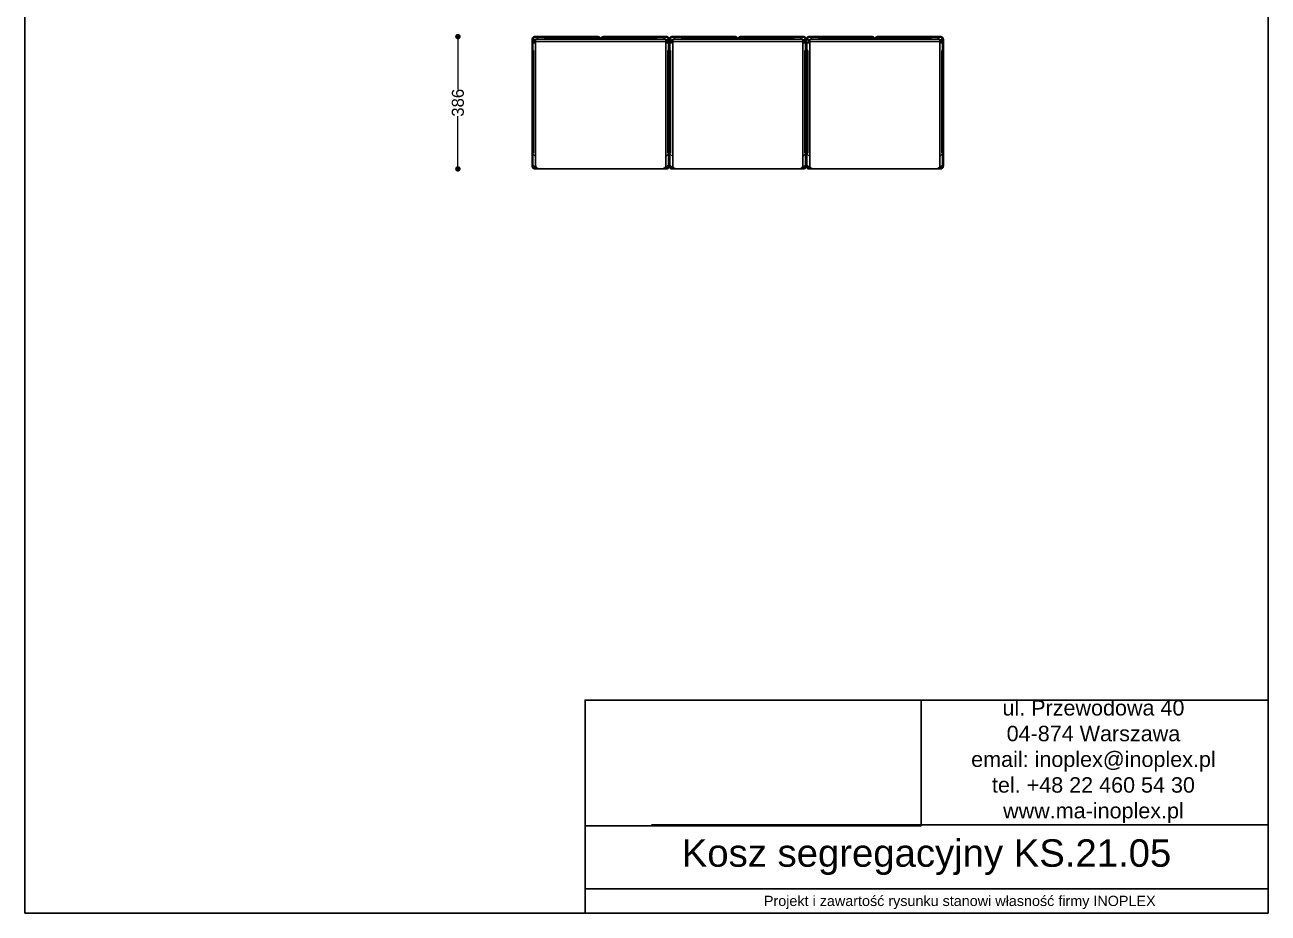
# Model space of a CAD drawing. Header units: millimetres. Extents: x 10782 to 23587, y 24555 to 29687.
# Drawn here: x 10782 to 14411, y 24555 to 27147 of the extents above; entities that cross this region are included whole.
import ezdxf

# ---------------------------------------------------------------- set-up
doc = ezdxf.new("R2010")
doc.units = ezdxf.units.MM
doc.header["$LTSCALE"] = 3
doc.layers.add('DomyÅ›lny', color=7, linetype='Continuous')
doc.styles.get("Standard").update_dxf_attribs({"font": 'arial.ttf'})
doc.dimstyles.new('MATEUSZ', dxfattribs={"dimtxt": 35, "dimasz": 16, "dimexe": 0.18, "dimexo": 0.0625, "dimgap": 0.09, "dimtad": 0, "dimdec": 0, "dimdsep": 46, "dimtxsty": 'Standard', "dimblk": 'DOT', "dimcen": 0.09, "dimse1": 1, "dimse2": 1, "dimadec": 0, "dimazin": 0, "dimtfac": 1, "dimtdec": 0, "dimtofl": 0, "dimtmove": 0, "dimatfit": 3, "dimfxl": 1, "dimtolj": 1, "dimtzin": 0, "dimlwd": 9, "dimlwe": 9, "dimarcsym": 0})
picture_1 = doc.add_image_def('image1.jpg', size_in_pixel=(1896, 709))

# ---------------------------------------------------------------- blocks, each defined once
blk = doc.blocks.new('_Dot')
at = {"color": 0, "linetype": 'ByBlock', "lineweight": -2}
blk.add_line((-0.5, 0), (-1, 0), dxfattribs=at)
at = {"color": 0, "linetype": 'ByBlock', "const_width": 0.5}
blk.add_lwpolyline([(-0.25, 0, 1), (0.25, 0, 1)], format="xyb", close=True, dxfattribs=at)
blk = doc.blocks.new('*D57')
at = {"color": 0, "lineweight": 9, "transparency": 16777216}
for p, q in [((12046.1, 27096.6), (12046.1, 26958.4)), ((12046.1, 26742.6), (12046.1, 26880.9))]:
    blk.add_line(p, q, dxfattribs=at)
at = {"layer": 'Defpoints', "color": 0, "transparency": 16777216}
for p in [(12046.1, 27112.6), (12270.7, 27112.6), (12283, 26726.6)]:
    blk.add_point(p, dxfattribs=at)
at = {"color": 0, "lineweight": 9, "transparency": 16777216, "xscale": 16, "yscale": 16, "zscale": 16}
for p, rotation in [((12046.1, 27112.6), 90), ((12046.1, 26726.6), 270)]:
    blk.add_blockref('_Dot', p, dxfattribs=dict(at, rotation=rotation))
at = {"color": 0, "transparency": 16777216, "insert": (12046.1, 26919.6), "char_height": 35, "attachment_point": 5, "rotation": 90}
blk.add_mtext('\\A1;386', dxfattribs=at)

msp = doc.modelspace()

# ---------------------------------------------------------------- linework, layer by layer
for p, q in [((14411, 24812.3), (12610.9, 24812.3)), ((14410.7, 24625.6), (12417.1, 24625.6))]:
    msp.add_line(p, q)
for points in [[(10782.2, 24555.1), (10782.2, 29687.3), (14411, 29687.3), (14411, 24555.1)], [(12417.1, 24555.1), (14411, 24555.1), (14411, 25176.8), (12417.1, 25176.8)]]:
    msp.add_lwpolyline(points, close=True)
at = {"layer": 'DomyÅ›lny'}
for p, q in [((12270.7, 27112.6), (12452.2, 27112.6)), ((12413, 27110.6), (12270.7, 27110.6)), ((12281.1, 27110.6), (12275.3, 27104.8)), ((12298, 27108.6), (12298, 27110.6)), ((12298, 27108.6), (12455.2, 27108.6)), ((12413, 27110.6), (12452.2, 27110.6)), ((12452.2, 27112.6), (12452.2, 27110.6)), ((12455.2, 27112.6), (12455.2, 27110.6)), ((12455.2, 27110.6), (12455.2, 27112.6)), ((12455.2, 27110.6), (12455.2, 27108.6)), ((12455.2, 27110.6), (12455.2, 27104.8)), ((12470.7, 27112.6), (12470.7, 27110.6)), ((12470.7, 27110.6), (12470.7, 27112.6)), ((12470.7, 27108.6), (12470.7, 27110.6)), ((12470.7, 27104.8), (12470.7, 27110.6)), ((12470.7, 27108.6), (12628, 27108.6)), ((12473.7, 27112.6), (12473.7, 27110.6)), ((12473.7, 27112.6), (12655.2, 27112.6)), ((12513, 27110.6), (12473.7, 27110.6)), ((12513, 27110.6), (12655.2, 27110.6)), ((12628, 27110.6), (12628, 27108.6)), ((12644.8, 27110.6), (12650.6, 27104.8)), ((12670.7, 27112.6), (12852.2, 27112.6)), ((12813, 27110.6), (12670.7, 27110.6)), ((12681.1, 27110.6), (12675.3, 27104.8)), ((12698, 27108.6), (12698, 27110.6)), ((12698, 27108.6), (12855.2, 27108.6)), ((12813, 27110.6), (12852.2, 27110.6)), ((12852.2, 27112.6), (12852.2, 27110.6)), ((12855.2, 27110.6), (12855.2, 27112.6)), ((12855.2, 27112.6), (12855.2, 27110.6)), ((12855.2, 27110.6), (12855.2, 27108.6)), ((12855.2, 27110.6), (12855.2, 27104.8)), ((12870.7, 27112.6), (12870.7, 27110.6)), ((12870.7, 27110.6), (12870.7, 27112.6)), ((12870.7, 27108.6), (12870.7, 27110.6)), ((12870.7, 27104.8), (12870.7, 27110.6)), ((12870.7, 27108.6), (13028, 27108.6)), ((12873.7, 27112.6), (13055.2, 27112.6)), ((12873.7, 27112.6), (12873.7, 27110.6)), ((12913, 27110.6), (12873.7, 27110.6)), ((12913, 27110.6), (13055.2, 27110.6)), ((13028, 27110.6), (13028, 27108.6)), ((13044.8, 27110.6), (13050.6, 27104.8)), ((13070.7, 27112.6), (13252.2, 27112.6)), ((13213, 27110.6), (13070.7, 27110.6)), ((13081.1, 27110.6), (13075.3, 27104.8)), ((13098, 27108.6), (13098, 27110.6)), ((13098, 27108.6), (13255.2, 27108.6)), ((13213, 27110.6), (13252.2, 27110.6)), ((13252.2, 27112.6), (13252.2, 27110.6)), ((13255.2, 27112.6), (13255.2, 27110.6)), ((13255.2, 27110.6), (13255.2, 27112.6)), ((13255.2, 27110.6), (13255.2, 27108.6)), ((13255.2, 27110.6), (13255.2, 27104.8)), ((13270.7, 27112.6), (13270.7, 27110.6)), ((13270.7, 27110.6), (13270.7, 27112.6)), ((13270.7, 27108.6), (13270.7, 27110.6)), ((13270.7, 27104.8), (13270.7, 27110.6)), ((13270.7, 27108.6), (13428, 27108.6)), ((13273.7, 27112.6), (13455.2, 27112.6)), ((13273.7, 27112.6), (13273.7, 27110.6)), ((13313, 27110.6), (13273.7, 27110.6)), ((13313, 27110.6), (13455.2, 27110.6)), ((13428, 27110.6), (13428, 27108.6)), ((13444.8, 27110.6), (13450.6, 27104.8)), ((12263, 27104.8), (12265, 27104.8)), ((12263, 26734.3), (12263, 27099)), ((12263, 27099), (12265, 27099)), ((12270, 27104), (12265, 27104)), ((12265, 27099), (12265, 26734.3)), ((12270, 27094), (12265, 27094)), ((12265, 27072.5), (12267, 27072.5)), ((12267, 27072.5), (12267, 26772.5)), ((12270, 27102), (12273, 27102)), ((12273, 27096), (12270, 27096)), ((12273, 27104.8), (12653, 27104.8)), ((12273, 27098.2), (12273, 26737)), ((12273, 27098.2), (12653, 27098.2)), ((12653, 27102), (12656, 27102)), ((12653, 27098.2), (12653, 26737)), ((12656, 27096), (12653, 27096)), ((12656, 27104), (12661, 27104)), ((12661, 27094), (12656, 27094)), ((12659, 27072.5), (12659, 26772.5)), ((12661, 27072.5), (12659, 27072.5)), ((12661, 27104.8), (12663, 27104.8)), ((12661, 27099), (12661, 26734.3)), ((12661, 27099), (12663, 27099)), ((12663, 27104.8), (12665, 27104.8)), ((12663, 26734.3), (12663, 27099)), ((12663, 26734.3), (12663, 27099)), ((12663, 27099), (12665, 27099)), ((12670, 27104), (12665, 27104)), ((12665, 27099), (12665, 26734.3)), ((12670, 27094), (12665, 27094)), ((12665, 27072.5), (12667, 27072.5)), ((12667, 27072.5), (12667, 26772.5)), ((12670, 27102), (12673, 27102)), ((12673, 27096), (12670, 27096)), ((12673, 27104.8), (13053, 27104.8)), ((12673, 27098.2), (12673, 26737)), ((12673, 27098.2), (13053, 27098.2)), ((13053, 27102), (13056, 27102)), ((13053, 27098.2), (13053, 26737)), ((13056, 27096), (13053, 27096)), ((13056, 27104), (13061, 27104)), ((13061, 27094), (13056, 27094)), ((13061, 27072.5), (13059, 27072.5)), ((13059, 27072.5), (13059, 26772.5)), ((13061, 27104.8), (13063, 27104.8)), ((13061, 27099), (13061, 26734.3)), ((13061, 27099), (13063, 27099)), ((13063, 27104.8), (13065, 27104.8)), ((13063, 26734.3), (13063, 27099)), ((13063, 27099), (13065, 27099)), ((13063, 26734.3), (13063, 27099)), ((13070, 27104), (13065, 27104)), ((13065, 27099), (13065, 26734.3)), ((13070, 27094), (13065, 27094)), ((13065, 27072.5), (13067, 27072.5)), ((13067, 27072.5), (13067, 26772.5)), ((13070, 27102), (13073, 27102)), ((13073, 27096), (13070, 27096)), ((13073, 27104.8), (13453, 27104.8)), ((13073, 27098.2), (13073, 26737)), ((13073, 27098.2), (13453, 27098.2)), ((13453, 27102), (13456, 27102)), ((13453, 27098.2), (13453, 26737)), ((13456, 27096), (13453, 27096)), ((13456, 27104), (13461, 27104)), ((13461, 27094), (13456, 27094)), ((13461, 27072.5), (13459, 27072.5)), ((13459, 27072.5), (13459, 26772.5)), ((13461, 27104.8), (13463, 27104.8)), ((13461, 27099), (13461, 26734.3)), ((13461, 27099), (13463, 27099)), ((13463, 26734.3), (13463, 27099)), ((13463, 26734.3), (13463, 27099)), ((12267, 26772.5), (12265, 26772.5)), ((12265, 26770.8), (12273, 26762.8)), ((12661, 26770.8), (12653, 26762.8)), ((12659, 26772.5), (12661, 26772.5)), ((12667, 26772.5), (12665, 26772.5)), ((12665, 26770.8), (12673, 26762.8)), ((13061, 26770.8), (13053, 26762.8)), ((13059, 26772.5), (13061, 26772.5)), ((13067, 26772.5), (13065, 26772.5)), ((13065, 26770.8), (13073, 26762.8)), ((13461, 26770.8), (13453, 26762.8)), ((13459, 26772.5), (13461, 26772.5)), ((12265, 26738.9), (12275.2, 26728.6)), ((12270.7, 26733.1), (12270.7, 26728.6)), ((12270.7, 26728.6), (12277.7, 26728.6)), ((12307, 26726.6), (12270.7, 26726.6)), ((12273, 26737), (12273, 26736.5)), ((12643, 26727.2), (12283, 26727.2)), ((12283, 26727.2), (12283, 26726.6)), ((12283, 26726.6), (12643, 26726.6)), ((12618.9, 26726.6), (12655.2, 26726.6)), ((12643, 26727.2), (12643, 26726.6)), ((12655.2, 26728.6), (12648.2, 26728.6)), ((12661, 26738.9), (12650.7, 26728.6)), ((12653, 26737), (12653, 26736.5)), ((12655.2, 26733.1), (12655.2, 26728.6)), ((12665, 26738.9), (12675.2, 26728.6)), ((12670.7, 26733.1), (12670.7, 26728.6)), ((12670.7, 26728.6), (12677.7, 26728.6)), ((12707, 26726.6), (12670.7, 26726.6)), ((12673, 26737), (12673, 26736.5)), ((13043, 26727.2), (12683, 26727.2)), ((12683, 26727.2), (12683, 26726.6)), ((12683, 26726.6), (13043, 26726.6)), ((13018.9, 26726.6), (13055.2, 26726.6)), ((13043, 26727.2), (13043, 26726.6)), ((13055.2, 26728.6), (13048.2, 26728.6)), ((13061, 26738.9), (13050.7, 26728.6)), ((13053, 26737), (13053, 26736.5)), ((13055.2, 26733.1), (13055.2, 26728.6)), ((13065, 26738.9), (13075.2, 26728.6)), ((13070.7, 26733.1), (13070.7, 26728.6)), ((13070.7, 26728.6), (13077.7, 26728.6)), ((13107, 26726.6), (13070.7, 26726.6)), ((13073, 26737), (13073, 26736.5)), ((13083, 26727.2), (13083, 26726.6)), ((13443, 26727.2), (13083, 26727.2)), ((13083, 26726.6), (13443, 26726.6)), ((13418.9, 26726.6), (13455.2, 26726.6)), ((13443, 26727.2), (13443, 26726.6)), ((13455.2, 26728.6), (13448.2, 26728.6)), ((13461, 26738.9), (13450.7, 26728.6)), ((13453, 26737), (13453, 26736.5)), ((13455.2, 26733.1), (13455.2, 26728.6))]:
    msp.add_line(p, q, dxfattribs=at)
for points in [[(12263, 27104.8, 0), (12263, 27105.6, 0), (12263.1, 27106.4, 0), (12263.3, 27107.1, 0), (12263.6, 27107.8, 0), (12263.9, 27108.5, 0), (12264.3, 27109.2, 0), (12264.8, 27109.8, 0), (12265.3, 27110.4, 0), (12265.8, 27110.9, 0), (12266.5, 27111.3, 0), (12267.1, 27111.7, 0), (12267.8, 27112, 0), (12268.5, 27112.3, 0), (12269.2, 27112.5, 0), (12270, 27112.6, 0), (12270.7, 27112.6, 0)], [(12265, 27104.8, 0), (12265, 27105.4, 0), (12265.1, 27106, 0), (12265.2, 27106.5, 0), (12265.4, 27107.1, 0), (12265.7, 27107.6, 0), (12266, 27108.1, 0), (12266.3, 27108.5, 0), (12266.7, 27109, 0), (12267.1, 27109.3, 0), (12267.6, 27109.7, 0), (12268.1, 27109.9, 0), (12268.6, 27110.2, 0), (12269.1, 27110.4, 0), (12269.6, 27110.5, 0), (12270.2, 27110.6, 0), (12270.7, 27110.6, 0)], [(12455.2, 27112.6, 0), (12455.2, 27112.6, 0), (12455.2, 27112.6, 0), (12455.2, 27112.6, 0), (12455.2, 27112.6, 0), (12455.2, 27112.6, 0), (12455.2, 27112.6, 0), (12455.2, 27112.6, 0), (12455.2, 27112.6, 0), (12455.2, 27112.6, 0), (12455.2, 27112.6, 0), (12455.2, 27112.6, 0), (12455.2, 27112.6, 0), (12455.2, 27112.6, 0), (12455.1, 27112.6, 0), (12454.8, 27112.6, 0), (12452.2, 27112.6, 0)], [(12452.2, 27110.6, 0), (12455.2, 27110.6, 0)], [(12455.2, 27112.6, 0), (12456, 27112.6, 0), (12456.7, 27112.4, 0), (12457.5, 27112.3, 0), (12458.2, 27112, 0), (12458.9, 27111.7, 0), (12459.6, 27111.3, 0), (12460.2, 27110.8, 0), (12460.7, 27110.3, 0), (12461.2, 27109.7, 0), (12461.7, 27109.1, 0), (12462.1, 27108.4, 0), (12462.4, 27107.8, 0), (12462.6, 27107.1, 0), (12462.8, 27106.3, 0), (12462.9, 27105.6, 0), (12463, 27104.8, 0)], [(12455.2, 27110.6, 0), (12455.8, 27110.6, 0), (12456.4, 27110.5, 0), (12456.9, 27110.3, 0), (12457.4, 27110.1, 0), (12458, 27109.9, 0), (12458.4, 27109.6, 0), (12458.9, 27109.3, 0), (12459.3, 27108.9, 0), (12459.7, 27108.4, 0), (12460, 27108, 0), (12460.3, 27107.5, 0), (12460.5, 27107, 0), (12460.7, 27106.5, 0), (12460.9, 27105.9, 0), (12460.9, 27105.4, 0), (12461, 27104.8, 0)], [(12470.7, 27112.6, 0), (12469.9, 27112.6, 0), (12469.2, 27112.4, 0), (12468.4, 27112.3, 0), (12467.7, 27112, 0), (12467, 27111.7, 0), (12466.4, 27111.3, 0), (12465.8, 27110.8, 0), (12465.2, 27110.3, 0), (12464.7, 27109.7, 0), (12464.2, 27109.1, 0), (12463.9, 27108.4, 0), (12463.5, 27107.8, 0), (12463.3, 27107.1, 0), (12463.1, 27106.3, 0), (12463, 27105.6, 0), (12463, 27104.8, 0)], [(12470.7, 27110.6, 0), (12470.1, 27110.6, 0), (12469.6, 27110.5, 0), (12469, 27110.3, 0), (12468.5, 27110.1, 0), (12468, 27109.9, 0), (12467.5, 27109.6, 0), (12467, 27109.3, 0), (12466.6, 27108.9, 0), (12466.2, 27108.4, 0), (12465.9, 27108, 0), (12465.6, 27107.5, 0), (12465.4, 27107, 0), (12465.2, 27106.5, 0), (12465.1, 27105.9, 0), (12465, 27105.4, 0), (12465, 27104.8, 0)], [(12473.7, 27112.6, 0), (12470.7, 27112.6, 0)], [(12470.7, 27110.6, 0), (12470.7, 27110.6, 0), (12470.7, 27110.6, 0), (12470.7, 27110.6, 0), (12470.7, 27110.6, 0), (12470.7, 27110.6, 0), (12470.7, 27110.6, 0), (12470.7, 27110.6, 0), (12470.7, 27110.6, 0), (12470.7, 27110.6, 0), (12470.7, 27110.6, 0), (12470.7, 27110.6, 0), (12470.7, 27110.6, 0), (12470.7, 27110.6, 0), (12470.8, 27110.6, 0), (12471.1, 27110.6, 0), (12473.7, 27110.6, 0)], [(12663, 27104.8, 0), (12662.9, 27105.6, 0), (12662.8, 27106.4, 0), (12662.6, 27107.1, 0), (12662.4, 27107.8, 0), (12662, 27108.5, 0), (12661.6, 27109.2, 0), (12661.2, 27109.8, 0), (12660.6, 27110.4, 0), (12660.1, 27110.9, 0), (12659.5, 27111.3, 0), (12658.8, 27111.7, 0), (12658.1, 27112, 0), (12657.4, 27112.3, 0), (12656.7, 27112.5, 0), (12655.9, 27112.6, 0), (12655.2, 27112.6, 0)], [(12661, 27104.8, 0), (12660.9, 27105.4, 0), (12660.8, 27106, 0), (12660.7, 27106.5, 0), (12660.5, 27107.1, 0), (12660.3, 27107.6, 0), (12660, 27108.1, 0), (12659.6, 27108.5, 0), (12659.2, 27109, 0), (12658.8, 27109.3, 0), (12658.4, 27109.7, 0), (12657.9, 27109.9, 0), (12657.4, 27110.2, 0), (12656.8, 27110.4, 0), (12656.3, 27110.5, 0), (12655.8, 27110.6, 0), (12655.2, 27110.6, 0)], [(12663, 27104.8, 0), (12663, 27105.6, 0), (12663.1, 27106.4, 0), (12663.3, 27107.1, 0), (12663.6, 27107.8, 0), (12663.9, 27108.5, 0), (12664.3, 27109.2, 0), (12664.8, 27109.8, 0), (12665.3, 27110.4, 0), (12665.8, 27110.9, 0), (12666.5, 27111.3, 0), (12667.1, 27111.7, 0), (12667.8, 27112, 0), (12668.5, 27112.3, 0), (12669.2, 27112.5, 0), (12670, 27112.6, 0), (12670.7, 27112.6, 0)], [(12665, 27104.8, 0), (12665, 27105.4, 0), (12665.1, 27106, 0), (12665.2, 27106.5, 0), (12665.4, 27107.1, 0), (12665.7, 27107.6, 0), (12666, 27108.1, 0), (12666.3, 27108.5, 0), (12666.7, 27109, 0), (12667.1, 27109.3, 0), (12667.6, 27109.7, 0), (12668.1, 27109.9, 0), (12668.6, 27110.2, 0), (12669.1, 27110.4, 0), (12669.6, 27110.5, 0), (12670.2, 27110.6, 0), (12670.7, 27110.6, 0)], [(12855.2, 27112.6, 0), (12855.2, 27112.6, 0), (12855.2, 27112.6, 0), (12855.2, 27112.6, 0), (12855.2, 27112.6, 0), (12855.2, 27112.6, 0), (12855.2, 27112.6, 0), (12855.2, 27112.6, 0), (12855.2, 27112.6, 0), (12855.2, 27112.6, 0), (12855.2, 27112.6, 0), (12855.2, 27112.6, 0), (12855.2, 27112.6, 0), (12855.2, 27112.6, 0), (12855.2, 27112.6, 0), (12855.1, 27112.6, 0), (12854.8, 27112.6, 0), (12852.2, 27112.6, 0)], [(12852.2, 27110.6, 0), (12855.2, 27110.6, 0)], [(12855.2, 27112.6, 0), (12856, 27112.6, 0), (12856.7, 27112.4, 0), (12857.5, 27112.3, 0), (12858.2, 27112, 0), (12858.9, 27111.7, 0), (12859.6, 27111.3, 0), (12860.2, 27110.8, 0), (12860.7, 27110.3, 0), (12861.2, 27109.7, 0), (12861.7, 27109.1, 0), (12862.1, 27108.4, 0), (12862.4, 27107.8, 0), (12862.6, 27107.1, 0), (12862.8, 27106.3, 0), (12862.9, 27105.6, 0), (12863, 27104.8, 0)], [(12855.2, 27110.6, 0), (12855.8, 27110.6, 0), (12856.4, 27110.5, 0), (12856.9, 27110.3, 0), (12857.4, 27110.1, 0), (12858, 27109.9, 0), (12858.4, 27109.6, 0), (12858.9, 27109.3, 0), (12859.3, 27108.9, 0), (12859.7, 27108.4, 0), (12860, 27108, 0), (12860.3, 27107.5, 0), (12860.5, 27107, 0), (12860.7, 27106.5, 0), (12860.9, 27105.9, 0), (12860.9, 27105.4, 0), (12861, 27104.8, 0)], [(12870.7, 27112.6, 0), (12869.9, 27112.6, 0), (12869.2, 27112.4, 0), (12868.4, 27112.3, 0), (12867.7, 27112, 0), (12867, 27111.7, 0), (12866.4, 27111.3, 0), (12865.8, 27110.8, 0), (12865.2, 27110.3, 0), (12864.7, 27109.7, 0), (12864.2, 27109.1, 0), (12863.9, 27108.4, 0), (12863.5, 27107.8, 0), (12863.3, 27107.1, 0), (12863.1, 27106.3, 0), (12863, 27105.6, 0), (12863, 27104.8, 0)], [(12870.7, 27110.6, 0), (12870.1, 27110.6, 0), (12869.6, 27110.5, 0), (12869, 27110.3, 0), (12868.5, 27110.1, 0), (12868, 27109.9, 0), (12867.5, 27109.6, 0), (12867, 27109.3, 0), (12866.6, 27108.9, 0), (12866.2, 27108.4, 0), (12865.9, 27108, 0), (12865.6, 27107.5, 0), (12865.4, 27107, 0), (12865.2, 27106.5, 0), (12865.1, 27105.9, 0), (12865, 27105.4, 0), (12865, 27104.8, 0)], [(12873.7, 27112.6, 0), (12870.7, 27112.6, 0)], [(12870.7, 27110.6, 0), (12870.7, 27110.6, 0), (12870.7, 27110.6, 0), (12870.7, 27110.6, 0), (12870.7, 27110.6, 0), (12870.7, 27110.6, 0), (12870.7, 27110.6, 0), (12870.7, 27110.6, 0), (12870.7, 27110.6, 0), (12870.7, 27110.6, 0), (12870.7, 27110.6, 0), (12870.7, 27110.6, 0), (12870.7, 27110.6, 0), (12870.7, 27110.6, 0), (12870.7, 27110.6, 0), (12870.8, 27110.6, 0), (12871.1, 27110.6, 0), (12873.7, 27110.6, 0)], [(13063, 27104.8, 0), (13062.9, 27105.6, 0), (13062.8, 27106.4, 0), (13062.6, 27107.1, 0), (13062.4, 27107.8, 0), (13062, 27108.5, 0), (13061.6, 27109.2, 0), (13061.2, 27109.8, 0), (13060.6, 27110.4, 0), (13060.1, 27110.9, 0), (13059.5, 27111.3, 0), (13058.8, 27111.7, 0), (13058.1, 27112, 0), (13057.4, 27112.3, 0), (13056.7, 27112.5, 0), (13055.9, 27112.6, 0), (13055.2, 27112.6, 0)], [(13061, 27104.8, 0), (13060.9, 27105.4, 0), (13060.8, 27106, 0), (13060.7, 27106.5, 0), (13060.5, 27107.1, 0), (13060.3, 27107.6, 0), (13060, 27108.1, 0), (13059.6, 27108.5, 0), (13059.2, 27109, 0), (13058.8, 27109.3, 0), (13058.4, 27109.7, 0), (13057.9, 27109.9, 0), (13057.4, 27110.2, 0), (13056.8, 27110.4, 0), (13056.3, 27110.5, 0), (13055.8, 27110.6, 0), (13055.2, 27110.6, 0)], [(13063, 27104.8, 0), (13063, 27105.6, 0), (13063.1, 27106.4, 0), (13063.3, 27107.1, 0), (13063.6, 27107.8, 0), (13063.9, 27108.5, 0), (13064.3, 27109.2, 0), (13064.8, 27109.8, 0), (13065.3, 27110.4, 0), (13065.8, 27110.9, 0), (13066.5, 27111.3, 0), (13067.1, 27111.7, 0), (13067.8, 27112, 0), (13068.5, 27112.3, 0), (13069.2, 27112.5, 0), (13070, 27112.6, 0), (13070.7, 27112.6, 0)], [(13065, 27104.8, 0), (13065, 27105.4, 0), (13065.1, 27106, 0), (13065.2, 27106.5, 0), (13065.4, 27107.1, 0), (13065.7, 27107.6, 0), (13066, 27108.1, 0), (13066.3, 27108.5, 0), (13066.7, 27109, 0), (13067.1, 27109.3, 0), (13067.6, 27109.7, 0), (13068.1, 27109.9, 0), (13068.6, 27110.2, 0), (13069.1, 27110.4, 0), (13069.6, 27110.5, 0), (13070.2, 27110.6, 0), (13070.7, 27110.6, 0)], [(13255.2, 27112.6, 0), (13255.2, 27112.6, 0), (13255.2, 27112.6, 0), (13255.2, 27112.6, 0), (13255.2, 27112.6, 0), (13255.2, 27112.6, 0), (13255.2, 27112.6, 0), (13255.2, 27112.6, 0), (13255.2, 27112.6, 0), (13255.2, 27112.6, 0), (13255.2, 27112.6, 0), (13255.2, 27112.6, 0), (13255.2, 27112.6, 0), (13255.2, 27112.6, 0), (13255.2, 27112.6, 0), (13255.1, 27112.6, 0), (13254.8, 27112.6, 0), (13252.2, 27112.6, 0)], [(13252.2, 27110.6, 0), (13255.2, 27110.6, 0)], [(13255.2, 27112.6, 0), (13256, 27112.6, 0), (13256.7, 27112.4, 0), (13257.5, 27112.3, 0), (13258.2, 27112, 0), (13258.9, 27111.7, 0), (13259.6, 27111.3, 0), (13260.2, 27110.8, 0), (13260.7, 27110.3, 0), (13261.2, 27109.7, 0), (13261.7, 27109.1, 0), (13262.1, 27108.4, 0), (13262.4, 27107.8, 0), (13262.6, 27107.1, 0), (13262.8, 27106.3, 0), (13262.9, 27105.6, 0), (13263, 27104.8, 0)], [(13255.2, 27110.6, 0), (13255.8, 27110.6, 0), (13256.4, 27110.5, 0), (13256.9, 27110.3, 0), (13257.4, 27110.1, 0), (13258, 27109.9, 0), (13258.4, 27109.6, 0), (13258.9, 27109.3, 0), (13259.3, 27108.9, 0), (13259.7, 27108.4, 0), (13260, 27108, 0), (13260.3, 27107.5, 0), (13260.5, 27107, 0), (13260.7, 27106.5, 0), (13260.9, 27105.9, 0), (13260.9, 27105.4, 0), (13261, 27104.8, 0)], [(13270.7, 27112.6, 0), (13269.9, 27112.6, 0), (13269.2, 27112.4, 0), (13268.4, 27112.3, 0), (13267.7, 27112, 0), (13267, 27111.7, 0), (13266.4, 27111.3, 0), (13265.8, 27110.8, 0), (13265.2, 27110.3, 0), (13264.7, 27109.7, 0), (13264.2, 27109.1, 0), (13263.9, 27108.4, 0), (13263.5, 27107.8, 0), (13263.3, 27107.1, 0), (13263.1, 27106.3, 0), (13263, 27105.6, 0), (13263, 27104.8, 0)], [(13270.7, 27110.6, 0), (13270.1, 27110.6, 0), (13269.6, 27110.5, 0), (13269, 27110.3, 0), (13268.5, 27110.1, 0), (13268, 27109.9, 0), (13267.5, 27109.6, 0), (13267, 27109.3, 0), (13266.6, 27108.9, 0), (13266.2, 27108.4, 0), (13265.9, 27108, 0), (13265.6, 27107.5, 0), (13265.4, 27107, 0), (13265.2, 27106.5, 0), (13265.1, 27105.9, 0), (13265, 27105.4, 0), (13265, 27104.8, 0)], [(13273.7, 27112.6, 0), (13270.7, 27112.6, 0)], [(13270.7, 27110.6, 0), (13270.7, 27110.6, 0), (13270.7, 27110.6, 0), (13270.7, 27110.6, 0), (13270.7, 27110.6, 0), (13270.7, 27110.6, 0), (13270.7, 27110.6, 0), (13270.7, 27110.6, 0), (13270.7, 27110.6, 0), (13270.7, 27110.6, 0), (13270.7, 27110.6, 0), (13270.7, 27110.6, 0), (13270.7, 27110.6, 0), (13270.7, 27110.6, 0), (13270.7, 27110.6, 0), (13270.8, 27110.6, 0), (13271.1, 27110.6, 0), (13273.7, 27110.6, 0)], [(13463, 27104.8, 0), (13462.9, 27105.6, 0), (13462.8, 27106.4, 0), (13462.6, 27107.1, 0), (13462.4, 27107.8, 0), (13462, 27108.5, 0), (13461.6, 27109.2, 0), (13461.2, 27109.8, 0), (13460.6, 27110.4, 0), (13460.1, 27110.9, 0), (13459.5, 27111.3, 0), (13458.8, 27111.7, 0), (13458.1, 27112, 0), (13457.4, 27112.3, 0), (13456.7, 27112.5, 0), (13455.9, 27112.6, 0), (13455.2, 27112.6, 0)], [(13461, 27104.8, 0), (13460.9, 27105.4, 0), (13460.8, 27106, 0), (13460.7, 27106.5, 0), (13460.5, 27107.1, 0), (13460.3, 27107.6, 0), (13460, 27108.1, 0), (13459.6, 27108.5, 0), (13459.2, 27109, 0), (13458.8, 27109.3, 0), (13458.4, 27109.7, 0), (13457.9, 27109.9, 0), (13457.4, 27110.2, 0), (13456.8, 27110.4, 0), (13456.3, 27110.5, 0), (13455.8, 27110.6, 0), (13455.2, 27110.6, 0)], [(13455.2, 27110.6, 0), (13455.8, 27110.6, 0), (13456.4, 27110.5, 0), (13456.9, 27110.3, 0), (13457.4, 27110.1, 0), (13458, 27109.9, 0), (13458.4, 27109.6, 0), (13458.9, 27109.3, 0), (13459.3, 27108.9, 0), (13459.7, 27108.4, 0), (13460, 27108, 0), (13460.3, 27107.5, 0), (13460.5, 27107, 0), (13460.7, 27106.5, 0), (13460.9, 27105.9, 0), (13460.9, 27105.4, 0), (13461, 27104.8, 0)], [(12263, 27104.8, 0), (12263, 27104.8, 0), (12263, 27104.8, 0), (12263, 27104.8, 0), (12263, 27104.8, 0), (12263, 27104.8, 0), (12263, 27104.8, 0), (12263, 27104.8, 0), (12263, 27104.8, 0), (12263, 27104.8, 0), (12263, 27104.8, 0), (12263, 27104.8, 0), (12263, 27104.8, 0), (12263, 27104.8, 0), (12263, 27104.6, 0), (12263, 27103.1, 0), (12263, 27099, 0)], [(12265, 27099, 0), (12265, 27104.8, 0)], [(12270, 27104, 0), (12270, 27104, 0), (12270, 27104, 0), (12270, 27104, 0), (12270, 27104, 0), (12270, 27104, 0), (12270, 27104, 0), (12270, 27104, 0), (12270, 27104, 0), (12270, 27104, 0), (12270, 27104, 0), (12270, 27104, 0), (12270, 27104, 0), (12270, 27104, 0), (12270, 27103.8, 0), (12270, 27103, 0), (12270, 27097, 0), (12270, 27094.1, 0), (12270, 27094, 0), (12270, 27094, 0), (12270, 27094, 0), (12270, 27094, 0), (12270, 27094, 0), (12270, 27094, 0), (12270, 27094, 0), (12270, 27094, 0), (12270, 27094, 0), (12270, 27094, 0), (12270, 27094, 0), (12270, 27094, 0), (12270, 27094, 0), (12270, 27094, 0), (12270, 27094, 0), (12270, 27094, 0), (12270, 27094, 0), (12270, 27094, 0), (12270, 27094, 0), (12270, 27094.1, 0), (12270, 27094.1, 0), (12270, 27094.3, 0), (12270, 27096, 0)], [(12270, 27102, 0), (12270, 27104, 0)], [(12273, 27104.8, 0), (12273, 27104.8, 0), (12273, 27104.8, 0), (12273, 27104.8, 0), (12273, 27104.8, 0), (12273, 27104.8, 0), (12273, 27104.8, 0), (12273, 27104.8, 0), (12273, 27104.8, 0), (12273, 27104.8, 0), (12273, 27104.8, 0), (12273, 27104.8, 0), (12273, 27104.8, 0), (12273, 27104.8, 0), (12273, 27104.8, 0), (12273, 27104.6, 0), (12273, 27104, 0), (12273, 27098.2, 0)], [(12653, 27098.2, 0), (12653, 27104.8, 0)], [(12656, 27104, 0), (12656, 27104, 0), (12656, 27104, 0), (12656, 27104, 0), (12656, 27104, 0), (12656, 27104, 0), (12656, 27104, 0), (12656, 27104, 0), (12656, 27104, 0), (12656, 27104, 0), (12656, 27104, 0), (12656, 27104, 0), (12656, 27104, 0), (12656, 27104, 0), (12656, 27103.8, 0), (12656, 27103, 0), (12656, 27097, 0), (12656, 27094.1, 0), (12656, 27094, 0), (12656, 27094, 0), (12656, 27094, 0), (12656, 27094, 0), (12656, 27094, 0), (12656, 27094, 0), (12656, 27094, 0), (12656, 27094, 0), (12656, 27094, 0), (12656, 27094, 0), (12656, 27094, 0), (12656, 27094, 0), (12656, 27094, 0), (12656, 27094, 0), (12656, 27094, 0), (12656, 27094, 0), (12656, 27094, 0), (12656, 27094, 0), (12656, 27094, 0), (12656, 27094.1, 0), (12656, 27094.1, 0), (12656, 27094.3, 0), (12656, 27096, 0)], [(12656, 27102, 0), (12656, 27104, 0)], [(12661, 27104.8, 0), (12661, 27104.8, 0), (12661, 27104.8, 0), (12661, 27104.8, 0), (12661, 27104.8, 0), (12661, 27104.8, 0), (12661, 27104.8, 0), (12661, 27104.8, 0), (12661, 27104.8, 0), (12661, 27104.8, 0), (12661, 27104.8, 0), (12661, 27104.8, 0), (12661, 27104.8, 0), (12661, 27104.8, 0), (12661, 27104.8, 0), (12661, 27104.6, 0), (12661, 27103.1, 0), (12661, 27099, 0)], [(12663, 27099, 0), (12663, 27104.8, 0)], [(12663, 27104.8, 0), (12663, 27104.8, 0), (12663, 27104.8, 0), (12663, 27104.8, 0), (12663, 27104.8, 0), (12663, 27104.8, 0), (12663, 27104.8, 0), (12663, 27104.8, 0), (12663, 27104.8, 0), (12663, 27104.8, 0), (12663, 27104.8, 0), (12663, 27104.8, 0), (12663, 27104.8, 0), (12663, 27104.8, 0), (12663, 27104.6, 0), (12663, 27103.1, 0), (12663, 27099, 0)], [(12665, 27099, 0), (12665, 27104.8, 0)], [(12670, 27104, 0), (12670, 27104, 0), (12670, 27104, 0), (12670, 27104, 0), (12670, 27104, 0), (12670, 27104, 0), (12670, 27104, 0), (12670, 27104, 0), (12670, 27104, 0), (12670, 27104, 0), (12670, 27104, 0), (12670, 27104, 0), (12670, 27104, 0), (12670, 27104, 0), (12670, 27103.8, 0), (12670, 27103, 0), (12670, 27097, 0), (12670, 27094.1, 0), (12670, 27094, 0), (12670, 27094, 0), (12670, 27094, 0), (12670, 27094, 0), (12670, 27094, 0), (12670, 27094, 0), (12670, 27094, 0), (12670, 27094, 0), (12670, 27094, 0), (12670, 27094, 0), (12670, 27094, 0), (12670, 27094, 0), (12670, 27094, 0), (12670, 27094, 0), (12670, 27094, 0), (12670, 27094, 0), (12670, 27094, 0), (12670, 27094, 0), (12670, 27094, 0), (12670, 27094.1, 0), (12670, 27094.1, 0), (12670, 27094.3, 0), (12670, 27096, 0)], [(12670, 27102, 0), (12670, 27104, 0)], [(12673, 27104.8, 0), (12673, 27104.8, 0), (12673, 27104.8, 0), (12673, 27104.8, 0), (12673, 27104.8, 0), (12673, 27104.8, 0), (12673, 27104.8, 0), (12673, 27104.8, 0), (12673, 27104.8, 0), (12673, 27104.8, 0), (12673, 27104.8, 0), (12673, 27104.8, 0), (12673, 27104.8, 0), (12673, 27104.8, 0), (12673, 27104.8, 0), (12673, 27104.6, 0), (12673, 27104, 0), (12673, 27098.2, 0)], [(13053, 27098.2, 0), (13053, 27104.8, 0)], [(13061, 27104.8, 0), (13061, 27104.8, 0), (13061, 27104.8, 0), (13061, 27104.8, 0), (13061, 27104.8, 0), (13061, 27104.8, 0), (13061, 27104.8, 0), (13061, 27104.8, 0), (13061, 27104.8, 0), (13061, 27104.8, 0), (13061, 27104.8, 0), (13061, 27104.8, 0), (13061, 27104.8, 0), (13061, 27104.8, 0), (13061, 27104.6, 0), (13061, 27103.1, 0), (13061, 27099, 0)], [(13061, 27104, 0), (13061, 27104, 0), (13061, 27104, 0), (13061, 27104, 0), (13061, 27104, 0), (13061, 27104, 0), (13061, 27104, 0), (13061, 27104, 0), (13061, 27104, 0), (13061, 27104, 0), (13061, 27104, 0), (13061, 27104, 0), (13061, 27104, 0), (13061, 27104, 0), (13061, 27103.9, 0), (13061, 27103.4, 0), (13061, 27094, 0)], [(13063, 27099, 0), (13063, 27104.8, 0)], [(13063, 27104.8, 0), (13063, 27104.8, 0), (13063, 27104.8, 0), (13063, 27104.8, 0), (13063, 27104.8, 0), (13063, 27104.8, 0), (13063, 27104.8, 0), (13063, 27104.8, 0), (13063, 27104.8, 0), (13063, 27104.8, 0), (13063, 27104.8, 0), (13063, 27104.8, 0), (13063, 27104.8, 0), (13063, 27104.8, 0), (13063, 27104.6, 0), (13063, 27103.1, 0), (13063, 27099, 0)], [(13065, 27099, 0), (13065, 27104.8, 0)], [(13065, 27104, 0), (13065, 27104, 0), (13065, 27104, 0), (13065, 27104, 0), (13065, 27104, 0), (13065, 27104, 0), (13065, 27104, 0), (13065, 27104, 0), (13065, 27104, 0), (13065, 27104, 0), (13065, 27104, 0), (13065, 27104, 0), (13065, 27104, 0), (13065, 27104, 0), (13065, 27103.9, 0), (13065, 27103.4, 0), (13065, 27094, 0)], [(13073, 27104.8, 0), (13073, 27104.8, 0), (13073, 27104.8, 0), (13073, 27104.8, 0), (13073, 27104.8, 0), (13073, 27104.8, 0), (13073, 27104.8, 0), (13073, 27104.8, 0), (13073, 27104.8, 0), (13073, 27104.8, 0), (13073, 27104.8, 0), (13073, 27104.8, 0), (13073, 27104.8, 0), (13073, 27104.8, 0), (13073, 27104.8, 0), (13073, 27104.6, 0), (13073, 27104, 0), (13073, 27098.2, 0)], [(13453, 27098.2, 0), (13453, 27104.8, 0)], [(13456, 27104, 0), (13456, 27104, 0), (13456, 27104, 0), (13456, 27104, 0), (13456, 27104, 0), (13456, 27104, 0), (13456, 27104, 0), (13456, 27104, 0), (13456, 27104, 0), (13456, 27104, 0), (13456, 27104, 0), (13456, 27104, 0), (13456, 27104, 0), (13456, 27104, 0), (13456, 27103.8, 0), (13456, 27103, 0), (13456, 27097, 0), (13456, 27094.1, 0), (13456, 27094, 0), (13456, 27094, 0), (13456, 27094, 0), (13456, 27094, 0), (13456, 27094, 0), (13456, 27094, 0), (13456, 27094, 0), (13456, 27094, 0), (13456, 27094, 0), (13456, 27094, 0), (13456, 27094, 0), (13456, 27094, 0), (13456, 27094, 0), (13456, 27094, 0), (13456, 27094, 0), (13456, 27094, 0), (13456, 27094, 0), (13456, 27094, 0), (13456, 27094, 0), (13456, 27094.1, 0), (13456, 27094.1, 0), (13456, 27094.3, 0), (13456, 27096, 0)], [(13456, 27102, 0), (13456, 27103.5, 0), (13456, 27103.9, 0), (13456, 27104, 0), (13456, 27104, 0), (13456, 27104, 0), (13456, 27104, 0), (13456, 27104, 0), (13456, 27104, 0), (13456, 27104, 0), (13456, 27104, 0), (13456, 27104, 0), (13456, 27104, 0), (13456, 27104, 0), (13456, 27104, 0), (13456, 27104, 0), (13456, 27104, 0), (13456, 27104, 0), (13456, 27104, 0)], [(13461, 27104.8, 0), (13461, 27104.8, 0), (13461, 27104.8, 0), (13461, 27104.8, 0), (13461, 27104.8, 0), (13461, 27104.8, 0), (13461, 27104.8, 0), (13461, 27104.8, 0), (13461, 27104.8, 0), (13461, 27104.8, 0), (13461, 27104.8, 0), (13461, 27104.8, 0), (13461, 27104.8, 0), (13461, 27104.8, 0), (13461, 27104.6, 0), (13461, 27103.1, 0), (13461, 27099, 0)], [(13463, 27104.8, 0), (13463, 27104.8, 0), (13463, 27104.8, 0), (13463, 27104.8, 0), (13463, 27104.8, 0), (13463, 27104.8, 0), (13463, 27104.8, 0), (13463, 27104.8, 0), (13463, 27104.8, 0), (13463, 27104.8, 0), (13463, 27104.8, 0), (13463, 27104.8, 0), (13463, 27104.8, 0), (13463, 27104.8, 0), (13463, 27104.6, 0), (13463, 27103.1, 0), (13463, 27099, 0)], [(13463, 27099, 0), (13463, 27104.8, 0)], [(12263, 26780.4, 0), (12263, 26779.3, 0), (12263.3, 26778.2, 0)], [(12273, 26745.2, 0), (12273, 26744.1, 0)], [(12273.2, 26742.6, 0), (12273, 26743.6, 0), (12273, 26744.7, 0)], [(12653, 26744.7, 0), (12652.9, 26743.5, 0), (12652.7, 26742.3, 0)], [(12673, 26745.2, 0), (12673.1, 26743.6, 0)], [(12673.3, 26742.1, 0), (12673.1, 26743.4, 0), (12673, 26744.7, 0)], [(13053, 26744.7, 0), (13052.9, 26743.6, 0), (13052.7, 26742.6, 0)], [(13073, 26745.2, 0), (13073, 26744.2, 0)], [(13073.1, 26742.9, 0), (13073, 26743.8, 0), (13073, 26744.7, 0)], [(13453, 26744.7, 0), (13452.9, 26743.3, 0), (13452.6, 26742, 0)], [(13452.9, 26743.9, 0), (13453, 26745.2, 0)], [(12270.7, 26726.6, 0), (12269.9, 26726.7, 0), (12269.2, 26726.8, 0), (12268.4, 26727, 0), (12267.7, 26727.3, 0), (12267, 26727.6, 0), (12266.3, 26728, 0), (12265.7, 26728.5, 0), (12265.2, 26729, 0), (12264.7, 26729.5, 0), (12264.2, 26730.1, 0), (12263.8, 26730.8, 0), (12263.5, 26731.5, 0), (12263.3, 26732.2, 0), (12263.1, 26732.9, 0), (12263, 26733.6, 0), (12263, 26734.3, 0)], [(12265, 26734.3, 0), (12265, 26733.8, 0), (12265.1, 26733.2, 0), (12265.2, 26732.6, 0), (12265.4, 26732.1, 0), (12265.7, 26731.6, 0), (12266, 26731.1, 0), (12266.3, 26730.6, 0), (12266.7, 26730.2, 0), (12267.1, 26729.9, 0), (12267.6, 26729.5, 0), (12268.1, 26729.3, 0), (12268.6, 26729, 0), (12269.1, 26728.9, 0), (12269.6, 26728.7, 0), (12270.2, 26728.7, 0), (12270.7, 26728.6, 0)], [(12283, 26727.2, 0), (12282.1, 26727.2, 0), (12281.1, 26727.3, 0), (12280.2, 26727.5, 0), (12279.3, 26727.8, 0), (12278.4, 26728.3, 0), (12277.5, 26728.8, 0), (12276.7, 26729.4, 0), (12275.9, 26730, 0), (12275.2, 26730.8, 0), (12274.6, 26731.6, 0), (12274.1, 26732.5, 0), (12273.7, 26733.4, 0), (12273.3, 26734.3, 0), (12273.1, 26735.2, 0), (12273, 26736.1, 0), (12273, 26737, 0)], [(12273, 26736.5, 0), (12273, 26735.6, 0), (12273.1, 26734.7, 0), (12273.3, 26733.8, 0), (12273.7, 26732.9, 0), (12274.1, 26732, 0), (12274.6, 26731.1, 0), (12275.2, 26730.3, 0), (12275.9, 26729.5, 0), (12276.7, 26728.8, 0), (12277.5, 26728.3, 0), (12278.4, 26727.7, 0), (12279.3, 26727.3, 0), (12280.2, 26727, 0), (12281.1, 26726.8, 0), (12282.1, 26726.7, 0), (12283, 26726.6, 0)], [(12307, 26726.6, 0), (12330.6, 26727, 0)], [(12618.9, 26726.6, 0), (12595.3, 26727, 0)], [(12653, 26737, 0), (12652.9, 26736.1, 0), (12652.8, 26735.2, 0), (12652.6, 26734.3, 0), (12652.3, 26733.4, 0), (12651.8, 26732.5, 0), (12651.3, 26731.6, 0), (12650.7, 26730.8, 0), (12650, 26730, 0), (12649.3, 26729.4, 0), (12648.4, 26728.8, 0), (12647.6, 26728.3, 0), (12646.6, 26727.8, 0), (12645.7, 26727.5, 0), (12644.8, 26727.3, 0), (12643.9, 26727.2, 0), (12643, 26727.2, 0)], [(12643, 26726.6, 0), (12643.9, 26726.7, 0), (12644.8, 26726.8, 0), (12645.7, 26727, 0), (12646.6, 26727.3, 0), (12647.6, 26727.7, 0), (12648.4, 26728.3, 0), (12649.3, 26728.8, 0), (12650, 26729.5, 0), (12650.7, 26730.3, 0), (12651.3, 26731.1, 0), (12651.8, 26732, 0), (12652.3, 26732.9, 0), (12652.6, 26733.8, 0), (12652.8, 26734.7, 0), (12652.9, 26735.6, 0), (12653, 26736.5, 0)], [(12655.2, 26726.6, 0), (12656, 26726.7, 0), (12656.8, 26726.8, 0), (12657.5, 26727, 0), (12658.2, 26727.3, 0), (12658.9, 26727.6, 0), (12659.6, 26728, 0), (12660.2, 26728.5, 0), (12660.8, 26729, 0), (12661.3, 26729.5, 0), (12661.7, 26730.1, 0), (12662.1, 26730.8, 0), (12662.4, 26731.5, 0), (12662.6, 26732.2, 0), (12662.8, 26732.9, 0), (12662.9, 26733.6, 0), (12663, 26734.3, 0)], [(12661, 26734.3, 0), (12660.9, 26733.8, 0), (12660.8, 26733.2, 0), (12660.7, 26732.6, 0), (12660.5, 26732.1, 0), (12660.2, 26731.6, 0), (12659.9, 26731.1, 0), (12659.6, 26730.6, 0), (12659.2, 26730.2, 0), (12658.8, 26729.9, 0), (12658.3, 26729.5, 0), (12657.9, 26729.3, 0), (12657.4, 26729, 0), (12656.8, 26728.9, 0), (12656.3, 26728.7, 0), (12655.8, 26728.7, 0), (12655.2, 26728.6, 0)], [(12670.7, 26726.6, 0), (12669.9, 26726.7, 0), (12669.2, 26726.8, 0), (12668.4, 26727, 0), (12667.7, 26727.3, 0), (12667, 26727.6, 0), (12666.3, 26728, 0), (12665.7, 26728.5, 0), (12665.2, 26729, 0), (12664.7, 26729.5, 0), (12664.2, 26730.1, 0), (12663.8, 26730.8, 0), (12663.5, 26731.5, 0), (12663.3, 26732.2, 0), (12663.1, 26732.9, 0), (12663, 26733.6, 0), (12663, 26734.3, 0)], [(12665, 26734.3, 0), (12665, 26733.8, 0), (12665.1, 26733.2, 0), (12665.2, 26732.6, 0), (12665.4, 26732.1, 0), (12665.7, 26731.6, 0), (12666, 26731.1, 0), (12666.3, 26730.6, 0), (12666.7, 26730.2, 0), (12667.1, 26729.9, 0), (12667.6, 26729.5, 0), (12668.1, 26729.3, 0), (12668.6, 26729, 0), (12669.1, 26728.9, 0), (12669.6, 26728.7, 0), (12670.2, 26728.7, 0), (12670.7, 26728.6, 0)], [(12683, 26727.2, 0), (12682.1, 26727.2, 0), (12681.1, 26727.3, 0), (12680.2, 26727.5, 0), (12679.3, 26727.8, 0), (12678.4, 26728.3, 0), (12677.5, 26728.8, 0), (12676.7, 26729.4, 0), (12675.9, 26730, 0), (12675.2, 26730.8, 0), (12674.6, 26731.6, 0), (12674.1, 26732.5, 0), (12673.7, 26733.4, 0), (12673.3, 26734.3, 0), (12673.1, 26735.2, 0), (12673, 26736.1, 0), (12673, 26737, 0)], [(12673, 26736.5, 0), (12673, 26735.6, 0), (12673.1, 26734.7, 0), (12673.3, 26733.8, 0), (12673.7, 26732.9, 0), (12674.1, 26732, 0), (12674.6, 26731.1, 0), (12675.2, 26730.3, 0), (12675.9, 26729.5, 0), (12676.7, 26728.8, 0), (12677.5, 26728.3, 0), (12678.4, 26727.7, 0), (12679.3, 26727.3, 0), (12680.2, 26727, 0), (12681.1, 26726.8, 0), (12682.1, 26726.7, 0), (12683, 26726.6, 0)], [(12707, 26726.6, 0), (12730.7, 26727, 0)], [(13018.9, 26726.6, 0), (12995.4, 26727, 0)], [(13053, 26737, 0), (13052.9, 26736.1, 0), (13052.8, 26735.2, 0), (13052.6, 26734.3, 0), (13052.3, 26733.4, 0), (13051.8, 26732.5, 0), (13051.3, 26731.6, 0), (13050.7, 26730.8, 0), (13050, 26730, 0), (13049.3, 26729.4, 0), (13048.4, 26728.8, 0), (13047.6, 26728.3, 0), (13046.6, 26727.8, 0), (13045.7, 26727.5, 0), (13044.8, 26727.3, 0), (13043.9, 26727.2, 0), (13043, 26727.2, 0)], [(13043, 26726.6, 0), (13043.9, 26726.7, 0), (13044.8, 26726.8, 0), (13045.7, 26727, 0), (13046.6, 26727.3, 0), (13047.6, 26727.7, 0), (13048.4, 26728.3, 0), (13049.3, 26728.8, 0), (13050, 26729.5, 0), (13050.7, 26730.3, 0), (13051.3, 26731.1, 0), (13051.8, 26732, 0), (13052.3, 26732.9, 0), (13052.6, 26733.8, 0), (13052.8, 26734.7, 0), (13052.9, 26735.6, 0), (13053, 26736.5, 0)], [(13061, 26734.3, 0), (13060.9, 26733.8, 0), (13060.8, 26733.2, 0), (13060.7, 26732.6, 0), (13060.5, 26732.1, 0), (13060.2, 26731.6, 0), (13059.9, 26731.1, 0), (13059.6, 26730.6, 0), (13059.2, 26730.2, 0), (13058.8, 26729.9, 0), (13058.3, 26729.5, 0), (13057.9, 26729.3, 0), (13057.4, 26729, 0), (13056.8, 26728.9, 0), (13056.3, 26728.7, 0), (13055.8, 26728.7, 0), (13055.2, 26728.6, 0)], [(13055.2, 26726.6, 0), (13056, 26726.7, 0), (13056.8, 26726.8, 0), (13057.5, 26727, 0), (13058.2, 26727.3, 0), (13058.9, 26727.6, 0), (13059.6, 26728, 0), (13060.2, 26728.5, 0), (13060.8, 26729, 0), (13061.3, 26729.5, 0), (13061.7, 26730.1, 0), (13062.1, 26730.8, 0), (13062.4, 26731.5, 0), (13062.6, 26732.2, 0), (13062.8, 26732.9, 0), (13062.9, 26733.6, 0), (13063, 26734.3, 0)], [(13070.7, 26726.6, 0), (13069.9, 26726.7, 0), (13069.2, 26726.8, 0), (13068.4, 26727, 0), (13067.7, 26727.3, 0), (13067, 26727.6, 0), (13066.3, 26728, 0), (13065.7, 26728.5, 0), (13065.2, 26729, 0), (13064.7, 26729.5, 0), (13064.2, 26730.1, 0), (13063.8, 26730.8, 0), (13063.5, 26731.5, 0), (13063.3, 26732.2, 0), (13063.1, 26732.9, 0), (13063, 26733.6, 0), (13063, 26734.3, 0)], [(13065, 26734.3, 0), (13065, 26733.8, 0), (13065.1, 26733.2, 0), (13065.2, 26732.6, 0), (13065.4, 26732.1, 0), (13065.7, 26731.6, 0), (13066, 26731.1, 0), (13066.3, 26730.6, 0), (13066.7, 26730.2, 0), (13067.1, 26729.9, 0), (13067.6, 26729.5, 0), (13068.1, 26729.3, 0), (13068.6, 26729, 0), (13069.1, 26728.9, 0), (13069.6, 26728.7, 0), (13070.2, 26728.7, 0), (13070.7, 26728.6, 0)], [(13083, 26727.2, 0), (13082.1, 26727.2, 0), (13081.1, 26727.3, 0), (13080.2, 26727.5, 0), (13079.3, 26727.8, 0), (13078.4, 26728.3, 0), (13077.5, 26728.8, 0), (13076.7, 26729.4, 0), (13075.9, 26730, 0), (13075.2, 26730.8, 0), (13074.6, 26731.6, 0), (13074.1, 26732.5, 0), (13073.7, 26733.4, 0), (13073.3, 26734.3, 0), (13073.1, 26735.2, 0), (13073, 26736.1, 0), (13073, 26737, 0)], [(13073, 26736.5, 0), (13073, 26735.6, 0), (13073.1, 26734.7, 0), (13073.3, 26733.8, 0), (13073.7, 26732.9, 0), (13074.1, 26732, 0), (13074.6, 26731.1, 0), (13075.2, 26730.3, 0), (13075.9, 26729.5, 0), (13076.7, 26728.8, 0), (13077.5, 26728.3, 0), (13078.4, 26727.7, 0), (13079.3, 26727.3, 0), (13080.2, 26727, 0), (13081.1, 26726.8, 0), (13082.1, 26726.7, 0), (13083, 26726.6, 0)], [(13107, 26726.6, 0), (13130.6, 26727, 0)], [(13418.9, 26726.6, 0), (13395.2, 26727, 0)], [(13453, 26737, 0), (13452.9, 26736.1, 0), (13452.8, 26735.2, 0), (13452.6, 26734.3, 0), (13452.3, 26733.4, 0), (13451.8, 26732.5, 0), (13451.3, 26731.6, 0), (13450.7, 26730.8, 0), (13450, 26730, 0), (13449.3, 26729.4, 0), (13448.4, 26728.8, 0), (13447.6, 26728.3, 0), (13446.6, 26727.8, 0), (13445.7, 26727.5, 0), (13444.8, 26727.3, 0), (13443.9, 26727.2, 0), (13443, 26727.2, 0)], [(13443, 26726.6, 0), (13443.9, 26726.7, 0), (13444.8, 26726.8, 0), (13445.7, 26727, 0), (13446.6, 26727.3, 0), (13447.6, 26727.7, 0), (13448.4, 26728.3, 0), (13449.3, 26728.8, 0), (13450, 26729.5, 0), (13450.7, 26730.3, 0), (13451.3, 26731.1, 0), (13451.8, 26732, 0), (13452.3, 26732.9, 0), (13452.6, 26733.8, 0), (13452.8, 26734.7, 0), (13452.9, 26735.6, 0), (13453, 26736.5, 0)], [(13461, 26734.3, 0), (13460.9, 26733.8, 0), (13460.8, 26733.2, 0), (13460.7, 26732.6, 0), (13460.5, 26732.1, 0), (13460.2, 26731.6, 0), (13459.9, 26731.1, 0), (13459.6, 26730.6, 0), (13459.2, 26730.2, 0), (13458.8, 26729.9, 0), (13458.3, 26729.5, 0), (13457.9, 26729.3, 0), (13457.4, 26729, 0), (13456.8, 26728.9, 0), (13456.3, 26728.7, 0), (13455.8, 26728.7, 0), (13455.2, 26728.6, 0)], [(13455.2, 26726.6, 0), (13456, 26726.7, 0), (13456.8, 26726.8, 0), (13457.5, 26727, 0), (13458.2, 26727.3, 0), (13458.9, 26727.6, 0), (13459.6, 26728, 0), (13460.2, 26728.5, 0), (13460.8, 26729, 0), (13461.3, 26729.5, 0), (13461.7, 26730.1, 0), (13462.1, 26730.8, 0), (13462.4, 26731.5, 0), (13462.6, 26732.2, 0), (13462.8, 26732.9, 0), (13462.9, 26733.6, 0), (13463, 26734.3, 0)]]:
    msp.add_polyline3d(points, dxfattribs=at)
for points in [[(12265, 27104, 0), (12265, 27104, 0), (12265, 27104, 0), (12265, 27104, 0), (12265, 27104, 0), (12265, 27104, 0), (12265, 27104, 0), (12265, 27104, 0), (12265, 27104, 0), (12265, 27104, 0), (12265, 27104, 0), (12265, 27104, 0), (12265, 27104, 0), (12265, 27103.9, 0), (12265, 27103.4, 0), (12265, 27094.8, 0), (12265, 27094.1, 0), (12265, 27094, 0), (12265, 27094, 0), (12265, 27094, 0), (12265, 27094, 0), (12265, 27094, 0), (12265, 27094, 0), (12265, 27094, 0), (12265, 27094, 0), (12265, 27094, 0), (12265, 27094, 0), (12265, 27094, 0), (12265, 27094, 0), (12265, 27094, 0), (12265, 27094, 0), (12265, 27094, 0), (12265, 27094, 0), (12265, 27094, 0), (12265, 27094.1, 0), (12265, 27094.2, 0), (12265, 27094.7, 0)], [(12661, 27104, 0), (12661, 27104, 0), (12661, 27104, 0), (12661, 27104, 0), (12661, 27104, 0), (12661, 27104, 0), (12661, 27104, 0), (12661, 27104, 0), (12661, 27104, 0), (12661, 27104, 0), (12661, 27104, 0), (12661, 27104, 0), (12661, 27104, 0), (12661, 27103.9, 0), (12661, 27103.4, 0), (12661, 27094.8, 0), (12661, 27094.1, 0), (12661, 27094, 0), (12661, 27094, 0), (12661, 27094, 0), (12661, 27094, 0), (12661, 27094, 0), (12661, 27094, 0), (12661, 27094, 0), (12661, 27094, 0), (12661, 27094, 0), (12661, 27094, 0), (12661, 27094, 0), (12661, 27094, 0), (12661, 27094, 0), (12661, 27094, 0), (12661, 27094, 0), (12661, 27094, 0), (12661, 27094, 0), (12661, 27094.1, 0), (12661, 27094.2, 0), (12661, 27094.7, 0)], [(12665, 27104, 0), (12665, 27104, 0), (12665, 27104, 0), (12665, 27104, 0), (12665, 27104, 0), (12665, 27104, 0), (12665, 27104, 0), (12665, 27104, 0), (12665, 27104, 0), (12665, 27104, 0), (12665, 27104, 0), (12665, 27104, 0), (12665, 27104, 0), (12665, 27103.9, 0), (12665, 27103.4, 0), (12665, 27094.8, 0), (12665, 27094.1, 0), (12665, 27094, 0), (12665, 27094, 0), (12665, 27094, 0), (12665, 27094, 0), (12665, 27094, 0), (12665, 27094, 0), (12665, 27094, 0), (12665, 27094, 0), (12665, 27094, 0), (12665, 27094, 0), (12665, 27094, 0), (12665, 27094, 0), (12665, 27094, 0), (12665, 27094, 0), (12665, 27094, 0), (12665, 27094, 0), (12665, 27094, 0), (12665, 27094.1, 0), (12665, 27094.2, 0), (12665, 27094.7, 0)], [(13056, 27104, 0), (13056, 27104, 0), (13056, 27104, 0), (13056, 27104, 0), (13056, 27104, 0), (13056, 27104, 0), (13056, 27104, 0), (13056, 27104, 0), (13056, 27104, 0), (13056, 27104, 0), (13056, 27104, 0), (13056, 27104, 0), (13056, 27104, 0), (13056, 27103.9, 0), (13056, 27103.4, 0), (13056, 27094.8, 0), (13056, 27094.1, 0), (13056, 27094, 0), (13056, 27094, 0), (13056, 27094, 0), (13056, 27094, 0), (13056, 27094, 0), (13056, 27094, 0), (13056, 27094, 0), (13056, 27094, 0), (13056, 27094, 0), (13056, 27094, 0), (13056, 27094, 0), (13056, 27094, 0), (13056, 27094, 0), (13056, 27094, 0), (13056, 27094, 0), (13056, 27094, 0), (13056, 27094, 0), (13056, 27094.1, 0), (13056, 27094.2, 0), (13056, 27094.7, 0)], [(13070, 27104, 0), (13070, 27104, 0), (13070, 27104, 0), (13070, 27104, 0), (13070, 27104, 0), (13070, 27104, 0), (13070, 27104, 0), (13070, 27104, 0), (13070, 27104, 0), (13070, 27104, 0), (13070, 27104, 0), (13070, 27104, 0), (13070, 27104, 0), (13070, 27103.9, 0), (13070, 27103.4, 0), (13070, 27094.8, 0), (13070, 27094.1, 0), (13070, 27094, 0), (13070, 27094, 0), (13070, 27094, 0), (13070, 27094, 0), (13070, 27094, 0), (13070, 27094, 0), (13070, 27094, 0), (13070, 27094, 0), (13070, 27094, 0), (13070, 27094, 0), (13070, 27094, 0), (13070, 27094, 0), (13070, 27094, 0), (13070, 27094, 0), (13070, 27094, 0), (13070, 27094, 0), (13070, 27094, 0), (13070, 27094.1, 0), (13070, 27094.2, 0), (13070, 27094.7, 0), (13070, 27098.9, 0), (13070, 27102.5, 0), (13070, 27103.7, 0), (13070, 27103.9, 0), (13070, 27104, 0), (13070, 27104, 0), (13070, 27104, 0), (13070, 27104, 0), (13070, 27104, 0), (13070, 27104, 0), (13070, 27104, 0), (13070, 27104, 0), (13070, 27104, 0), (13070, 27104, 0), (13070, 27104, 0), (13070, 27104, 0)], [(13461, 27104, 0), (13461, 27104, 0), (13461, 27104, 0), (13461, 27104, 0), (13461, 27104, 0), (13461, 27104, 0), (13461, 27104, 0), (13461, 27104, 0), (13461, 27104, 0), (13461, 27104, 0), (13461, 27104, 0), (13461, 27104, 0), (13461, 27104, 0), (13461, 27103.9, 0), (13461, 27103.4, 0), (13461, 27094.8, 0), (13461, 27094.1, 0), (13461, 27094, 0), (13461, 27094, 0), (13461, 27094, 0), (13461, 27094, 0), (13461, 27094, 0), (13461, 27094, 0), (13461, 27094, 0), (13461, 27094, 0), (13461, 27094, 0), (13461, 27094, 0), (13461, 27094, 0), (13461, 27094, 0), (13461, 27094, 0), (13461, 27094, 0), (13461, 27094, 0), (13461, 27094, 0), (13461, 27094, 0), (13461, 27094.1, 0), (13461, 27094.2, 0), (13461, 27094.7, 0)]]:
    msp.add_polyline3d(points, close=True, dxfattribs=at)

# ---------------------------------------------------------------- texts
at = {"attachment_point": 5}
for s, width, gutter_width, heights, insert, char_height in [('ul. Przewodowa 40\\P04-874 Warszawa\\Pemail: inoplex@inoplex.pl\\Ptel. +48 22 460 54 30\\Pwww.ma-inoplex.pl', 1019.877, 1, [432.7], (13901.1, 24997.4), 45), ('Kosz segregacyjny KS.21.05', 1993.625, 1, [0], (13413.9, 24718.4), 80), ('Projekt i zawartość rysunku stanowi własność firmy INOPLEX ', 1800.088, 12.5, [70.5], (13510.9, 24586.3), 30)]:
    msp.add_mtext_dynamic_manual_height_columns(s, width=width, gutter_width=gutter_width, heights=heights, dxfattribs=dict(at, insert=insert, char_height=char_height))

# ---------------------------------------------------------------- dimensions: what is measured, and where the dimension line sits
dim = msp.add_linear_dim(base=(12046.1, 27112.6), p1=(12283, 26726.6), p2=(12270.7, 27112.6), angle=90, dimstyle='MATEUSZ')
dim.commit()
dim.dimension.update_dxf_attribs({"geometry": '*D57', "text_midpoint": (12046.1, 26919.6)})

# ---------------------------------------------------------------- pictures from other files: only their frames are drawn
image = msp.add_image(picture_1, insert=(12417.1, 24809.8), size_in_units=(981.6, 367.1))
image.dxf.flags = 7

doc.saveas('drawing.dxf')
